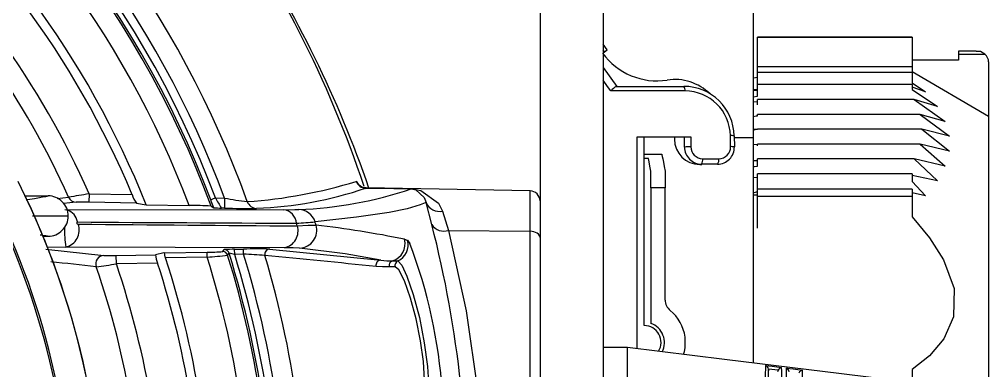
# Model space of a CAD drawing. Extents: x 6 to 134, y 1 to 99.
# Drawn here: x 130.998 to 133.881, y 45.806 to 46.849 of the extents above; entities that cross this region are included whole.
import ezdxf

# ---------------------------------------------------------------- set-up
doc = ezdxf.new("R2010")
doc.units = 0
doc.header["$MEASUREMENT"] = 0
doc.layers.add('OBJECT', color=7, linetype='CONTINUOUS')

msp = doc.modelspace()

# ---------------------------------------------------------------- linework, layer by layer
at = {"layer": 'OBJECT'}
for p, q in [((132.5466, 53.4695), (132.5466, 45.648)), ((132.7346, 53.4695), (132.7346, 44.4969)), ((133.1811, 47.0294), (133.1811, 46.4985)), ((133.6533, 46.7965), (133.1936, 46.7965)), ((133.1936, 46.7955), (133.1936, 46.7965)), ((133.6533, 46.7965), (133.6533, 46.7955)), ((132.7465, 46.7593), (132.7346, 46.7757)), ((133.6533, 46.7955), (133.1936, 46.7955)), ((133.1936, 46.7084), (133.1936, 46.7955)), ((133.6533, 46.7955), (133.6533, 46.7084)), ((132.7384, 46.7534), (132.7346, 46.7586)), ((132.7346, 46.7506), (132.7384, 46.7534)), ((132.7384, 46.7534), (132.7465, 46.7593)), ((133.8443, 46.7553), (133.7911, 46.7553)), ((133.7911, 46.7553), (133.7911, 46.7464)), ((133.7911, 46.7464), (133.7911, 46.7286)), ((133.7911, 46.7464), (133.87, 46.7464)), ((133.7911, 46.7286), (133.6533, 46.7286)), ((133.8811, 46.7229), (133.8811, 46.5609)), ((132.7346, 46.7067), (132.7755, 46.6505)), ((133.6533, 46.7084), (133.1936, 46.7084)), ((133.1936, 46.6913), (133.1936, 46.7084)), ((133.1936, 46.6556), (133.1936, 46.6913)), ((133.6533, 46.6913), (133.1936, 46.6913)), ((133.6533, 46.7084), (133.6533, 46.6913)), ((133.8811, 46.5609), (133.6533, 46.6937)), ((133.6533, 46.6913), (133.6533, 46.6607)), ((133.1936, 46.6213), (133.1936, 46.6556)), ((133.6533, 46.6556), (133.1936, 46.6556)), ((133.6533, 46.6607), (133.6935, 46.6347)), ((133.6533, 46.6556), (133.6533, 46.6411)), ((132.7735, 46.6505), (132.9742, 46.6505)), ((133.1936, 46.6384), (133.1811, 46.6376)), ((133.6935, 46.6347), (133.6533, 46.6484)), ((133.6533, 46.6411), (133.7286, 46.5905)), ((133.1811, 46.6193), (133.1936, 46.6213)), ((133.1936, 46.6046), (133.1811, 46.6038)), ((133.1936, 46.5954), (133.1936, 46.6114)), ((133.6598, 46.6114), (133.1936, 46.6114)), ((133.6598, 46.6114), (133.7523, 46.5463)), ((133.7286, 46.5905), (133.6598, 46.6114)), ((133.1936, 46.563), (133.1936, 46.5672)), ((133.6771, 46.5672), (133.1936, 46.5672)), ((133.6771, 46.5672), (133.7643, 46.5022)), ((133.7523, 46.5463), (133.6771, 46.5672)), ((133.8811, 46.5609), (133.8811, 45.6941)), ((133.1936, 46.523), (133.1811, 46.5223)), ((133.6828, 46.523), (133.1936, 46.523)), ((133.6828, 46.523), (133.7643, 46.458)), ((133.7643, 46.5022), (133.6828, 46.523)), ((132.8356, 46.5005), (132.9953, 46.5005)), ((132.8356, 45.871), (132.8356, 46.5005)), ((132.8566, 45.9395), (132.8566, 46.5005)), ((132.9466, 46.5005), (132.9466, 46.4935)), ((132.9766, 46.4695), (132.9766, 46.5005)), ((132.9953, 46.5005), (132.9953, 46.4706)), ((133.1135, 46.4712), (133.1129, 46.504)), ((133.1242, 46.5031), (133.1248, 46.4704)), ((133.1243, 46.4985), (133.1811, 46.4985)), ((133.1811, 46.4985), (133.1811, 45.8303)), ((133.1936, 46.4775), (133.1811, 46.4768)), ((133.1936, 46.474), (133.1936, 46.4789)), ((133.6771, 46.4789), (133.1936, 46.4789)), ((133.6771, 46.4789), (133.7523, 46.4138)), ((133.7643, 46.458), (133.6771, 46.4789)), ((132.8566, 46.4485), (132.9089, 46.4485)), ((132.869, 46.436), (132.8566, 46.436)), ((133.1936, 46.4295), (133.1811, 46.4288)), ((133.1936, 46.4133), (133.1936, 46.4347)), ((133.6598, 46.4347), (133.1936, 46.4347)), ((133.6598, 46.4347), (133.7286, 46.3696)), ((133.7523, 46.4138), (133.6598, 46.4347)), ((132.8766, 46.3485), (132.8766, 46.3985)), ((132.9191, 46.3985), (132.9191, 46.3485)), ((133.0216, 46.4185), (133.0225, 46.4185)), ((133.0225, 46.4185), (133.0275, 46.4187)), ((133.0748, 46.4195), (133.0266, 46.4195)), ((131.0041, 46.3474), (130.9941, 46.3675)), ((132, 46.3683), (132, 46.3683)), ((132, 46.3683), (132.0053, 46.3597)), ((133.1936, 46.3795), (133.1811, 46.3788)), ((133.1936, 46.3447), (133.1936, 46.3905)), ((133.6533, 46.3905), (133.1936, 46.3905)), ((133.6533, 46.3905), (133.6533, 46.368)), ((133.7286, 46.3696), (133.6533, 46.3858)), ((133.6533, 46.368), (133.6935, 46.3254)), ((132.0279, 46.3481), (132.0279, 46.348)), ((132.029, 46.3464), (132.0279, 46.3481)), ((132.1633, 46.3456), (132.0279, 46.348)), ((132.5171, 46.34), (132.029, 46.3485)), ((132.5171, 46.2198), (132.5171, 46.34)), ((132.9191, 46.3485), (132.8766, 46.3485)), ((132.8766, 46.3485), (132.8766, 45.9461)), ((132.9191, 46.0156), (132.9191, 46.3485)), ((133.6533, 46.3447), (133.1936, 46.3447)), ((133.1936, 46.3231), (133.1936, 46.3447)), ((133.6533, 46.3447), (133.6533, 46.3231)), ((131.015, 46.3251), (131.0831, 46.3251)), ((131.1103, 46.3177), (131.1443, 46.321)), ((131.1665, 46.3061), (131.129, 46.3026)), ((131.2051, 46.3309), (131.2046, 46.3059)), ((131.2051, 46.3309), (131.3334, 46.3287)), ((131.5809, 46.3191), (131.6083, 46.3186)), ((131.6083, 46.3186), (131.6078, 46.2886)), ((133.1936, 46.3276), (133.1811, 46.3269)), ((133.1936, 46.2287), (133.1936, 46.3231)), ((133.6533, 46.3231), (133.1936, 46.3231)), ((133.6935, 46.3254), (133.6533, 46.3337)), ((133.6533, 46.3231), (133.6533, 46.2625)), ((131.1333, 46.2844), (131.7841, 46.2839)), ((131.3461, 46.3034), (131.2046, 46.3059)), ((131.3461, 46.3034), (131.3748, 46.2988)), ((131.3748, 46.2988), (131.5032, 46.2966)), ((131.568, 46.2946), (131.576, 46.2897)), ((131.6078, 46.2886), (131.5986, 46.2888)), ((132.2248, 46.2396), (132.2076, 46.3056)), ((132.2569, 46.2795), (132.2744, 46.2224)), ((131.1431, 46.2651), (131.0372, 46.2651)), ((132.2744, 46.2224), (132.5171, 46.2198)), ((132.5171, 45.7398), (132.5171, 46.2198)), ((131.0683, 46.2051), (131.0831, 46.2051)), ((132.1525, 46.1933), (132.159, 46.1837)), ((131.0762, 46.1669), (131.2492, 46.1478)), ((131.1361, 46.1729), (131.0816, 46.172)), ((131.7866, 46.1711), (131.1361, 46.1729)), ((131.6029, 46.1594), (131.607, 46.1652)), ((131.6381, 46.1662), (131.6646, 46.1667)), ((131.6384, 46.1512), (131.6381, 46.1662)), ((131.6649, 46.1517), (131.6646, 46.1667)), ((131.7423, 46.1669), (132.073, 46.1341)), ((131.2859, 46.1479), (131.403, 46.1499)), ((131.2863, 46.1229), (131.2859, 46.1479)), ((131.4288, 46.1556), (131.5562, 46.1578)), ((131.5565, 46.1428), (131.4324, 46.1407)), ((131.5565, 46.1428), (131.5562, 46.1578)), ((131.6174, 46.1489), (131.6216, 46.1546)), ((131.6649, 46.1517), (131.6384, 46.1512)), ((131.409, 46.125), (131.2863, 46.1229)), ((132.1153, 46.1144), (132.0978, 46.114)), ((132.9781, 45.8739), (132.9781, 45.9051)), ((132.8066, 45.8745), (132.7346, 45.8745)), ((132.8066, 45.8745), (132.8066, 45.8745)), ((133.0953, 45.8391), (132.8066, 45.8745)), ((133.255, 45.8067), (133.2259, 45.8104)), ((133.226, 45.798), (133.226, 45.809)), ((133.6533, 45.8094), (133.6533, 45.7747))]:
    msp.add_line(p, q, dxfattribs=at)
at = {"layer": 'OBJECT', "flags": 128}
for points in [[(133.87, 46.7464), (133.8571, 46.7537), (133.8443, 46.7544)], [(132.7575, 46.6368), (132.7476, 46.6505), (132.7346, 46.6684)], [(133.1936, 46.6765), (133.1814, 46.6753), (133.1811, 46.6752)], [(132.9779, 46.6367), (132.9639, 46.6367), (132.7575, 46.6368)], [(133.1811, 46.6398), (133.1839, 46.6408), (133.1936, 46.6416)], [(133.1811, 46.5607), (133.1893, 46.5628), (133.1936, 46.563)], [(133.1811, 46.5207), (133.1865, 46.5225), (133.1936, 46.523)], [(132.8766, 46.3985), (132.8736, 46.4132), (132.8711, 46.4258), (132.869, 46.436)], [(132.9089, 46.4485), (132.9093, 46.447), (132.9102, 46.4425), (132.9117, 46.4351), (132.9137, 46.4251), (132.9162, 46.4127), (132.9191, 46.3985)], [(133.0304, 46.4356), (133.0594, 46.4356), (133.0785, 46.4356)], [(133.1811, 46.4108), (133.1841, 46.4121), (133.1936, 46.4133)], [(132.0287, 46.3487), (132.0278, 46.3486), (132.0189, 46.3502), (132.0125, 46.3534), (132.0085, 46.3565), (132.0063, 46.3589), (132.005, 46.3607), (132.0045, 46.3614), (132.0053, 46.3597)], [(132.0279, 46.3481), (132.1118, 46.3466), (132.1633, 46.3457)], [(132.1633, 46.3457), (132.1651, 46.3457), (132.1672, 46.3456), (132.1734, 46.345), (132.1922, 46.3409), (132.2449, 46.3038), (132.2569, 46.2795)], [(132.1633, 46.3456), (132.1637, 46.3456), (132.1642, 46.3456), (132.1652, 46.3455), (132.1682, 46.3452), (132.1773, 46.3426), (132.2021, 46.3201), (132.2043, 46.3157), (132.2076, 46.3056)], [(133.1811, 46.334), (133.1907, 46.3368), (133.1936, 46.3369)], [(131.018, 46.3134), (131.0217, 46.314), (131.0432, 46.3177), (131.0573, 46.3202), (131.0665, 46.3218), (131.0726, 46.3229), (131.0765, 46.3236), (131.079, 46.3241), (131.0807, 46.3245), (131.0817, 46.3247), (131.0824, 46.3248), (131.0828, 46.3249), (131.083, 46.325), (131.0831, 46.325), (131.0832, 46.3251), (131.0832, 46.3251), (131.0832, 46.3251), (131.0832, 46.3251), (131.0832, 46.3251), (131.0832, 46.3251), (131.0832, 46.3251), (131.0832, 46.3251), (131.0832, 46.3251), (131.0831, 46.3251), (131.0831, 46.3251), (131.0831, 46.3251), (131.0831, 46.3251), (131.0831, 46.3251), (131.0831, 46.3251), (131.0831, 46.3251)], [(131.5669, 46.3138), (131.5672, 46.3139), (131.568, 46.3142), (131.5693, 46.3147), (131.5711, 46.3154), (131.5732, 46.3162), (131.5756, 46.3171), (131.5782, 46.318), (131.5809, 46.3191)], [(131.576, 46.2897), (131.5743, 46.2942), (131.5687, 46.3089), (131.5669, 46.3138)], [(131.7841, 46.2839), (131.8172, 46.2841), (131.8287, 46.2845)], [(132.2076, 46.3056), (132.2046, 46.3041), (132.1905, 46.2983), (132.1513, 46.287), (132.0974, 46.2759), (132.0009, 46.2615), (131.8775, 46.2478)], [(133.6533, 46.2625), (133.7049, 46.2006), (133.7472, 46.1345), (133.7782, 46.0494), (133.777, 45.9656), (133.7481, 45.8999), (133.7056, 45.8502), (133.6533, 45.8094)], [(131.1702, 46.2475), (131.1699, 46.2474), (131.1691, 46.2471), (131.1686, 46.2466), (131.1685, 46.246), (131.1685, 46.2452), (131.1687, 46.2444), (131.1691, 46.2434), (131.1699, 46.2424), (131.1713, 46.2413), (131.1729, 46.2408)], [(131.8246, 46.2359), (131.8565, 46.2376), (131.8805, 46.2382)], [(132.2744, 46.2224), (132.3268, 45.9832), (132.3618, 45.7414)], [(132.5466, 46.2018), (132.5461, 46.2053), (132.5444, 46.2086), (132.5417, 46.2117), (132.538, 46.2144), (132.5336, 46.2167), (132.5285, 46.2184), (132.5229, 46.2194), (132.5171, 46.2198)], [(131.0592, 46.2097), (131.0635, 46.209), (131.0706, 46.2077), (131.0752, 46.2068), (131.0782, 46.2063), (131.0801, 46.2059), (131.0814, 46.2056), (131.0821, 46.2055), (131.0826, 46.2054), (131.0829, 46.2053), (131.0831, 46.2052), (131.0832, 46.2052), (131.0832, 46.2052), (131.0832, 46.2052), (131.0832, 46.2051), (131.0832, 46.2051), (131.0832, 46.2051), (131.0832, 46.2051), (131.0832, 46.2051), (131.0832, 46.2051), (131.0832, 46.2051), (131.0831, 46.2051), (131.0831, 46.2051), (131.0831, 46.2051), (131.0831, 46.2051), (131.0831, 46.2051), (131.0831, 46.2051)], [(132.1433, 46.1961), (132.1512, 46.1938), (132.1525, 46.1933)], [(131.8316, 46.1701), (131.8123, 46.1709), (131.7866, 46.1711)], [(132.073, 46.1341), (131.9665, 46.1524), (131.8316, 46.1701)], [(131.4288, 46.1556), (131.4275, 46.1553), (131.403, 46.1499)], [(132.073, 46.1341), (132.0906, 46.1325), (132.1079, 46.132)], [(132.0978, 46.114), (132.0785, 46.114), (132.0589, 46.1154)], [(132.1079, 46.132), (132.1213, 46.1317), (132.1235, 46.1317)], [(132.2028, 45.7784), (132.1996, 45.8324), (132.1913, 45.8947), (132.1783, 45.9597), (132.1616, 46.0212), (132.1433, 46.0722), (132.1264, 46.1049), (132.1153, 46.1144)], [(132.1235, 46.1317), (132.1351, 46.1196), (132.1509, 46.086), (132.1694, 46.0322), (132.1876, 45.9632), (132.2023, 45.8883), (132.2114, 45.8182), (132.2145, 45.7705)], [(132.9739, 45.854), (132.9761, 45.8624), (132.9781, 45.8739)], [(133.8017, 45.7518), (133.7846, 45.754), (133.7164, 45.7624), (133.4435, 45.7961), (133.0953, 45.8391)], [(133.2173, 45.8214), (133.2372, 45.8188), (133.2654, 45.8151)], [(133.2259, 45.8104), (133.2259, 45.8104), (133.226, 45.809)], [(133.2542, 45.8027), (133.2548, 45.8063), (133.255, 45.8067)], [(133.2793, 45.8133), (133.2992, 45.8108), (133.3274, 45.8071)]]:
    msp.add_lwpolyline(points, dxfattribs=at)
at = {"layer": 'OBJECT'}
for centre, radius, start, end in [((128.8466, 45.2895), 3.0068, 19.7991, 86.1975), ((128.8466, 45.2895), 2.9472, 20.4368, 86.0663), ((128.8466, 45.2895), 2.9217, 20.6331, 58.8549), ((128.8466, 45.2895), 2.9067, 20.6331, 58.5533), ((128.8466, 45.2895), 2.901, 20.2713, 58.3816), ((128.8466, 45.2895), 2.841, 20.7614, 53.9816), ((128.8466, 45.2895), 2.7223, 21.7629, 51.3353), ((128.8466, 45.2895), 2.6951, 22.6787, 50.6776), ((128.8466, 45.2895), 3.35, 18.5143, 35.5044), ((128.8466, 45.2895), 2.5781, 23.8241, 47.5622), ((128.8466, 45.2895), 2.5186, 24.1756, 45.7698), ((128.8466, 45.2495), 3.375, 19.0016, 33.2401), ((132.8946, 46.8668), 0.2, 216, 278.6957), ((132.9475, 46.5209), 0.15, 45.5808, 98.6957), ((132.805, 46.5976), 0.0616, 120.7311, 140.4199), ((132.9615, 46.6397), 0.0167, 349.6954, 40.2437), ((132.9742, 46.5005), 0.15, 1, 90), ((132.9778, 46.5016), 0.1351, 0.9975, 89.9606), ((133.0216, 46.4935), 0.075, 180, 270), ((133.1159, 46.4675), 0.0366, 76.876, 94.6669), ((132.9899, 46.4036), 0.0673, 85.3356, 101.3652), ((133.0266, 46.4695), 0.05, 179.9998, 270.0002), ((133.0304, 46.4706), 0.035, 179.9961, 269.9607), ((133.0748, 46.4695), 0.05, 270.0001, 1), ((133.0785, 46.4706), 0.035, 270.0058, 1.0375), ((133.1165, 46.4339), 0.0374, 77.2268, 94.5803), ((133.0112, 46.4316), 0.0196, 322.0015, 11.8115), ((133.0594, 46.4316), 0.0195, 321.9627, 11.8116), ((131.5781, 47.7347), 1.4301, 273.9105, 287.1581), ((132.0284, 46.378), 0.03, 198.8907, 268.9758), ((132.0284, 46.3781), 0.03, 198.9894, 268.9946), ((128.8461, 45.29), 2.3074, 332.557, 27.443), ((128.8461, 45.29), 2.3128, 332.557, 27.443), ((128.8461, 45.29), 2.4031, 333.8964, 26.1036), ((128.8461, 45.29), 2.4032, 0, 26.1036), ((131.662, 47.4209), 1.1335, 272.0832, 288.8323), ((131.786, 47.465), 1.1812, 272.0704, 288.6273), ((132.1666, 46.3457), 0.00334, 179.3446, 180.6554), ((132.5166, 46.31), 0.03, 0, 89), ((131.0831, 46.2652), 0.06, 359.9721, 90.0278), ((131.488, 44.4099), 1.9417, 98.3797, 100.1966), ((131.167, 46.331), 0.0248, 203.744, 268.7654), ((131.1801, 45.3744), 0.9319, 88.4906, 90.835), ((131.4102, 46.3516), 0.0802, 196.6151, 216.8976), ((132.2553, 46.6929), 0.771, 209.0031, 211.6124), ((131.8116, 47.3896), 1.0902, 259.2505, 262.8346), ((131.7038, 46.3179), 0.0299, 199.4704, 268.7725), ((131.1287, 46.2426), 0.0418, 6.717, 74.4294), ((131.4972, 45.0388), 1.2578, 86.7756, 89.7287), ((131.6308, 47.3481), 1.0598, 267.0337, 268.2605), ((131.6697, 48.878), 2.5902, 268.6304, 270.7406), ((131.7779, 46.24), 0.0443, 4.9808, 81.9458), ((131.8275, 46.2323), 0.0523, 17.2327, 88.7602), ((132.249, 46.3241), 0.0454, 204.1452, 280.0651), ((131.0831, 46.2651), 0.06, 269.9723, 0.0278), ((131.4308, 46.2234), 0.299, 178.5815, 189.72), ((131.1241, 46.2234), 0.0519, 283.4062, 19.6375), ((133.0322, 323.3905), 277.1493, 269.615055, 269.749822), ((135.022, 513.9964), 467.7714, 269.528535, 269.608357), ((131.7757, 46.2211), 0.0512, 282.3927, 16.906), ((131.7379, 47.823), 1.5814, 273.0498, 275.0614), ((128.8466, 45.2895), 3.1248, 17.6308, 17.7829), ((131.8303, 46.2226), 0.0525, 271.4584, 17.2011), ((128.8466, 45.2895), 3.1787, 17.364, 17.5454), ((131.5465, 43.3088), 2.9483, 78.3207, 83.4953), ((128.9735, 45.4048), 3.3567, 6.1733, 14.4008), ((132.2608, 46.2633), 0.0431, 213.2465, 288.3212), ((132.0926, 46.1823), 0.0526, 286.9458, 15.2623), ((132.1017, 46.1796), 0.0526, 294.466, 15.102), ((131.6408, 45.6305), 0.5358, 90.2851, 93.6109), ((131.6073, 46.1502), 0.015, 17.3296, 90.9862), ((131.7065, 44.9933), 1.1742, 88.2529, 92.0465), ((131.7427, 46.1519), 0.015, 91.4531, 196.4315), ((131.7428, 46.1519), 0.015, 91.5897, 196.4095), ((130.7447, 45.6418), 1.5146, 3.8016, 20.9654), ((131.2499, 46.1228), 0.025, 91.5013, 198.9276), ((131.2652, 46.9917), 0.8441, 268.9169, 271.4086), ((131.4905, 46.1578), 0.0878, 185.1333, 201.899), ((131.4668, 46.1569), 0.038, 181.9113, 205.2234), ((128.8466, 45.2895), 2.7223, 8.4312, 18.2199), ((131.56, 46.7337), 0.5758, 269.6252, 274.2701), ((131.4657, 47.372), 1.2325, 274.223, 277.0714), ((128.8466, 45.2895), 2.841, 8.0335, 17.479), ((131.6031, 46.1444), 0.015, 17.2451, 90.9856), ((128.8466, 45.2895), 2.901, 7.876, 17.2309), ((131.5979, 45.9952), 0.1612, 75.4697, 81.5503), ((128.8466, 45.2895), 2.9067, 7.7442, 17.3155), ((128.8466, 45.2895), 2.9217, 7.6436, 17.1539), ((131.6327, 45.1484), 1.0038, 84.5351, 88.1648), ((128.8466, 45.2895), 2.9472, 7.5683, 17.0106), ((128.8466, 45.2895), 3.0068, 7.3777, 16.5831), ((131.7296, 46.1436), 0.00426, 106.2795, 106.8054), ((114.4354, -132.4689), 179.4518, 84.364059, 84.470087), ((128.8466, 45.2895), 3.0068, 7.3777, 16.5831), ((132.0734, 46.1191), 0.015, 91.5632, 194.2879), ((123.1951, -28.3697), 74.916, 83.846021, 83.949783), ((130.9396, 48.4324), 2.3354, 277.0501, 278.5396), ((128.8466, 45.2895), 2.5186, 9.4377, 19.1243), ((128.8466, 45.2895), 2.5781, 9.3077, 18.8592), ((128.8466, 45.2895), 2.6951, 8.8556, 18.0596), ((132.1124, 46.1176), 0.015, 107.32, 194.1889), ((132.1298, 46.118), 0.015, 114.911, 194.0512), ((132.9591, 46.0156), 0.04, 180, 230.8931), ((132.8566, 45.8895), 0.1225, 7.326, 50.8931), ((132.8566, 45.8895), 0.05, 328.1886, 90), ((132.8566, 45.8895), 0.06, 332.5314, 70.5288), ((115.113, 45.8303), 17.6936, 359.84672, 0.14318), ((138.4369, 45.6925), 5.2211, 178.5863, 179.5894), ((133.2125, 45.8088), 0.0135, 6.9413, 69.1767), ((137.5937, 45.7337), 4.3684, 179.0119, 180.0772), ((133.2674, 45.8021), 0.0132, 98.6642, 159.6655), ((129.8554, 45.7694), 3.4103, 359.2291, 0.7678), ((138.7073, 45.682), 5.4296, 178.6137, 179.5781), ((133.2743, 45.8006), 0.0138, 7.7604, 68.377), ((133.3296, 45.7938), 0.0135, 99.5439, 158.8759), ((129.7854, 45.762), 3.5423, 359.249, 0.7297)]:
    msp.add_arc(centre, radius, start, end, dxfattribs=at)
msp.add_ellipse((133.8186, 46.7229), major_axis=(0.0625, 0), ratio=0.662083, start_param=0, end_param=0.605219, dxfattribs=at)

doc.saveas('drawing.dxf')
